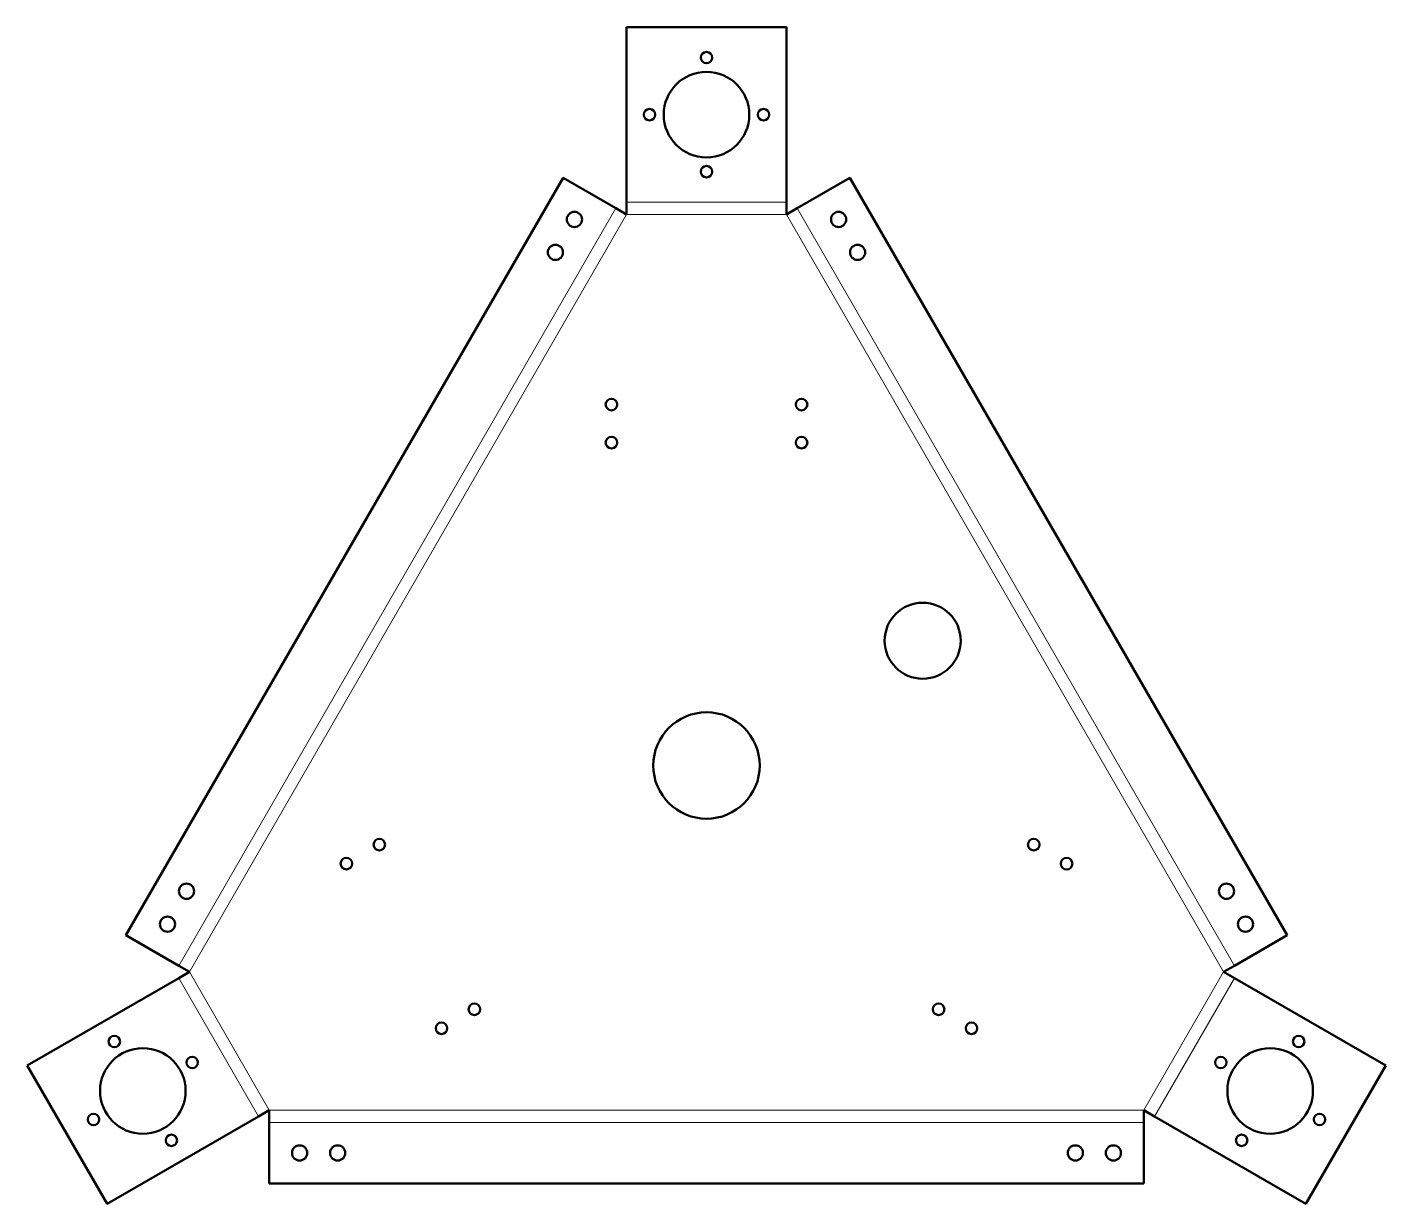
# Model space of a CAD drawing. Header units: millimetres. Extents: x 51 to 409, y 8 to 318.
import ezdxf

# ---------------------------------------------------------------- set-up
doc = ezdxf.new("R2010")
doc.units = ezdxf.units.MM

msp = doc.modelspace()

# ---------------------------------------------------------------- linework, layer by layer
at = {"color": 7, "linetype": 'Continuous', "lineweight": 50}
for p, q in [((208.94, 317.82), (250.94, 317.82)), ((208.94, 271.82), (208.94, 317.82)), ((250.94, 317.82), (250.94, 271.82)), ((192.27, 278.2), (77.27, 79.01)), ((206.13, 270.2), (192.27, 278.2)), ((267.61, 278.2), (253.75, 270.2)), ((382.61, 79.01), (267.61, 278.2)), ((208.94, 268.58), (208.94, 271.82)), ((250.94, 271.82), (250.94, 268.58)), ((206.13, 270.2), (208.94, 268.58)), ((250.94, 268.58), (253.75, 270.2)), ((77.27, 79.01), (91.13, 71.01)), ((368.75, 71.01), (382.61, 79.01)), ((93.94, 69.39), (91.13, 71.01)), ((91.13, 67.77), (93.94, 69.39)), ((368.75, 71.01), (365.94, 69.39)), ((365.94, 69.39), (368.75, 67.77)), ((51.29, 44.77), (91.13, 67.77)), ((368.75, 67.77), (408.59, 44.77)), ((72.29, 8.39), (51.29, 44.77)), ((408.59, 44.77), (387.59, 8.39)), ((114.94, 33.02), (112.13, 31.39)), ((114.94, 29.77), (114.94, 33.02)), ((347.75, 31.39), (344.94, 33.02)), ((344.94, 33.02), (344.94, 29.77)), ((112.13, 31.39), (72.29, 8.39)), ((114.94, 29.77), (114.94, 13.77)), ((344.94, 13.77), (344.94, 29.77)), ((387.59, 8.39), (347.75, 31.39)), ((114.94, 13.77), (344.94, 13.77))]:
    msp.add_line(p, q, dxfattribs=at)
at = {"color": 8, "linetype": 'Continuous', "lineweight": 18}
for p, q in [((250.94, 271.82), (208.94, 271.82)), ((206.13, 270.2), (91.13, 71.01)), ((208.94, 268.58), (93.94, 69.39)), ((250.94, 268.58), (208.94, 268.58)), ((365.94, 69.39), (250.94, 268.58)), ((368.75, 71.01), (253.75, 270.2)), ((93.94, 69.39), (114.94, 33.02)), ((344.94, 33.02), (365.94, 69.39)), ((91.13, 67.77), (112.13, 31.39)), ((347.75, 31.39), (368.75, 67.77)), ((114.94, 33.02), (344.94, 33.02)), ((114.94, 29.77), (344.94, 29.77))]:
    msp.add_line(p, q, dxfattribs=at)
at = {"color": 7, "linetype": 'Continuous', "lineweight": 50}
for centre, radius in [((229.94, 309.82), 1.5), ((229.94, 294.82), 11.25), ((214.94, 294.82), 1.5), ((244.94, 294.82), 1.5), ((229.94, 279.82), 1.5), ((195.2, 267.27), 2), ((264.68, 267.27), 2), ((190.2, 258.61), 2), ((269.68, 258.61), 2), ((204.94, 218.58), 1.52), ((254.94, 218.58), 1.52), ((204.94, 208.58), 1.52), ((254.94, 208.58), 1.52), ((286.79, 156.48), 10), ((229.94, 123.66), 14), ((143.9, 102.85), 1.52), ((315.98, 102.85), 1.52), ((135.24, 97.85), 1.52), ((324.64, 97.85), 1.53), ((93.2, 90.6), 2), ((366.68, 90.6), 2), ((88.2, 81.94), 2), ((371.68, 81.94), 2), ((168.9, 59.55), 1.52), ((290.98, 59.55), 1.53), ((160.24, 54.55), 1.52), ((299.64, 54.55), 1.52), ((74.21, 51.07), 1.5), ((385.67, 51.07), 1.5), ((81.71, 38.08), 11.25), ((94.7, 45.58), 1.5), ((365.18, 45.58), 1.5), ((378.17, 38.08), 11.25), ((68.72, 30.58), 1.5), ((391.16, 30.58), 1.5), ((89.21, 25.09), 1.5), ((370.67, 25.09), 1.5), ((122.94, 21.77), 2), ((132.94, 21.77), 2), ((326.94, 21.77), 2), ((336.94, 21.77), 2)]:
    msp.add_circle(centre, radius, dxfattribs=at)

doc.saveas('drawing.dxf')
